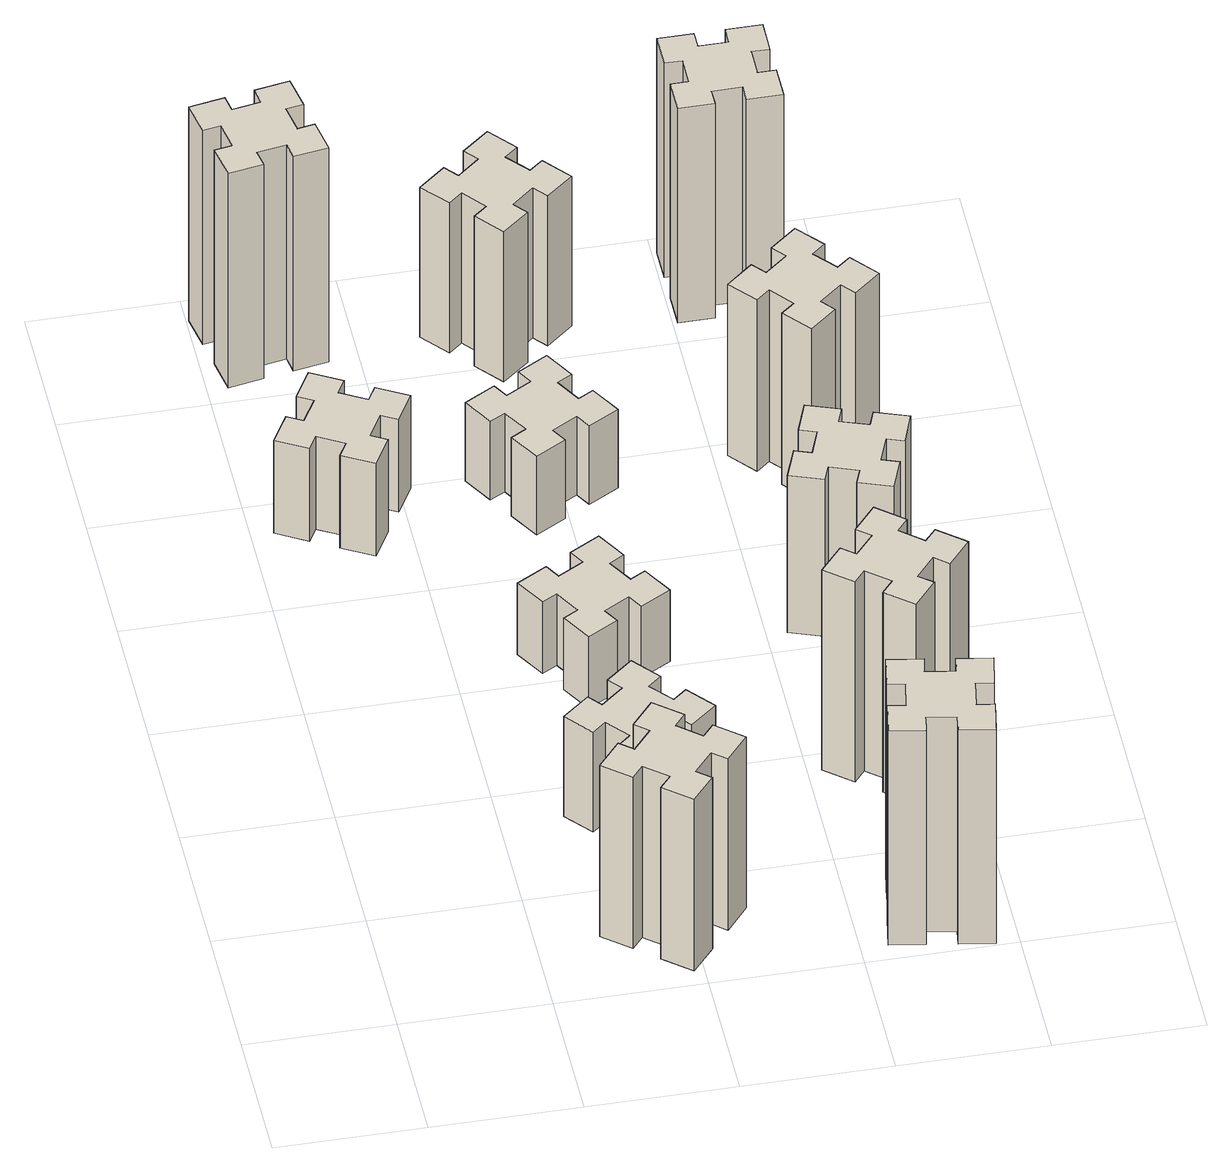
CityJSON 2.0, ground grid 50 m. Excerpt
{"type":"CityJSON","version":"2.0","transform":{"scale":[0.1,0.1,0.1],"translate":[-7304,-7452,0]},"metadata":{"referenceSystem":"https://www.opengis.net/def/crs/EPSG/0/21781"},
"CityObjects":{
"building1":{"type":"Building","attributes":{"class":"1000","function":"1000","usage":"1000","yearOfConstruction":2016,"roofType":"1000","measuredHeight":39,"storeysAboveGround":30,"storeysBelowGround":0},"geometry":[{"type":"Solid","lod":"1","boundaries":[[[[0,1,2,3,4,5,6,7,8,9,10,11,12,13,14,15,16,17,18,19]],[[17,16,20,21]],[[16,15,22,20]],[[15,14,23,22]],[[14,13,24,23]],[[13,12,25,24]],[[12,11,26,25]],[[11,10,27,26]],[[10,9,28,27]],[[9,8,29,28]],[[8,7,30,29]],[[7,6,31,30]],[[6,5,32,31]],[[5,4,33,32]],[[4,3,34,33]],[[3,2,35,34]],[[2,1,36,35]],[[1,0,37,36]],[[0,19,38,37]],[[19,18,39,38]],[[18,17,21,39]],[[24,25,26,27,28,29,30,31,32,33,34,35,36,37,38,39,21,20,22,23]]]]}]},
"building2":{"type":"Building","attributes":{"class":"1000","function":"1000","usage":"1000","yearOfConstruction":2016,"roofType":"1000","measuredHeight":72,"storeysAboveGround":30,"storeysBelowGround":0},"geometry":[{"type":"Solid","lod":"1","boundaries":[[[[40,41,42,43,44,45,46,47,48,49,50,51,52,53,54,55,56,57,58,59]],[[57,56,60,61]],[[56,55,62,60]],[[55,54,63,62]],[[54,53,64,63]],[[53,52,65,64]],[[52,51,66,65]],[[51,50,67,66]],[[50,49,68,67]],[[49,48,69,68]],[[48,47,70,69]],[[47,46,71,70]],[[46,45,72,71]],[[45,44,73,72]],[[44,43,74,73]],[[43,42,75,74]],[[42,41,76,75]],[[41,40,77,76]],[[40,59,78,77]],[[59,58,79,78]],[[58,57,61,79]],[[64,65,66,67,68,69,70,71,72,73,74,75,76,77,78,79,61,60,62,63]]]]}]},
"building3":{"type":"Building","attributes":{"class":"1000","function":"1000","usage":"1000","yearOfConstruction":2016,"roofType":"1000","measuredHeight":90,"storeysAboveGround":30,"storeysBelowGround":0},"geometry":[{"type":"Solid","lod":"1","boundaries":[[[[80,81,82,83,84,85,86,87,88,89,90,91,92,93,94,95,96,97,98,99]],[[97,96,100,101]],[[96,95,102,100]],[[95,94,103,102]],[[94,93,104,103]],[[93,92,105,104]],[[92,91,106,105]],[[91,90,107,106]],[[90,89,108,107]],[[89,88,109,108]],[[88,87,110,109]],[[87,86,111,110]],[[86,85,112,111]],[[85,84,113,112]],[[84,83,114,113]],[[83,82,115,114]],[[82,81,116,115]],[[81,80,117,116]],[[80,99,118,117]],[[99,98,119,118]],[[98,97,101,119]],[[104,105,106,107,108,109,110,111,112,113,114,115,116,117,118,119,101,100,102,103]]]]}]},
"building4":{"type":"Building","attributes":{"class":"1000","function":"1000","usage":"1000","yearOfConstruction":2016,"roofType":"1000","measuredHeight":42,"storeysAboveGround":30,"storeysBelowGround":0},"geometry":[{"type":"Solid","lod":"1","boundaries":[[[[120,121,122,123,124,125,126,127,128,129,130,131,132,133,134,135,136,137,138,139]],[[137,136,140,141]],[[136,135,142,140]],[[135,134,143,142]],[[134,133,144,143]],[[133,132,145,144]],[[132,131,146,145]],[[131,130,147,146]],[[130,129,148,147]],[[129,128,149,148]],[[128,127,150,149]],[[127,126,151,150]],[[126,125,152,151]],[[125,124,153,152]],[[124,123,154,153]],[[123,122,155,154]],[[122,121,156,155]],[[121,120,157,156]],[[120,139,158,157]],[[139,138,159,158]],[[138,137,141,159]],[[144,145,146,147,148,149,150,151,152,153,154,155,156,157,158,159,141,140,142,143]]]]}]},
"building5":{"type":"Building","attributes":{"class":"1000","function":"1000","usage":"1000","yearOfConstruction":2016,"roofType":"1000","measuredHeight":30,"storeysAboveGround":30,"storeysBelowGround":0},"geometry":[{"type":"Solid","lod":"1","boundaries":[[[[160,161,162,163,164,165,166,167,168,169,170,171,172,173,174,175,176,177,178,179]],[[177,176,180,181]],[[176,175,182,180]],[[175,174,183,182]],[[174,173,184,183]],[[173,172,185,184]],[[172,171,186,185]],[[171,170,187,186]],[[170,169,188,187]],[[169,168,189,188]],[[168,167,190,189]],[[167,166,191,190]],[[166,165,192,191]],[[165,164,193,192]],[[164,163,194,193]],[[163,162,195,194]],[[162,161,196,195]],[[161,160,197,196]],[[160,179,198,197]],[[179,178,199,198]],[[178,177,181,199]],[[184,185,186,187,188,189,190,191,192,193,194,195,196,197,198,199,181,180,182,183]]]]}]},
"building6":{"type":"Building","attributes":{"class":"1000","function":"1000","usage":"1000","yearOfConstruction":2016,"roofType":"1000","measuredHeight":33,"storeysAboveGround":30,"storeysBelowGround":0},"geometry":[{"type":"Solid","lod":"1","boundaries":[[[[200,201,202,203,204,205,206,207,208,209,210,211,212,213,214,215,216,217,218,219]],[[217,216,220,221]],[[216,215,222,220]],[[215,214,223,222]],[[214,213,224,223]],[[213,212,225,224]],[[212,211,226,225]],[[211,210,227,226]],[[210,209,228,227]],[[209,208,229,228]],[[208,207,230,229]],[[207,206,231,230]],[[206,205,232,231]],[[205,204,233,232]],[[204,203,234,233]],[[203,202,235,234]],[[202,201,236,235]],[[201,200,237,236]],[[200,219,238,237]],[[219,218,239,238]],[[218,217,221,239]],[[224,225,226,227,228,229,230,231,232,233,234,235,236,237,238,239,221,220,222,223]]]]}]},
"building7":{"type":"Building","attributes":{"class":"1000","function":"1000","usage":"1000","yearOfConstruction":2016,"roofType":"1000","measuredHeight":90,"storeysAboveGround":30,"storeysBelowGround":0},"geometry":[{"type":"Solid","lod":"1","boundaries":[[[[240,241,242,243,244,245,246,247,248,249,250,251,252,253,254,255,256,257,258,259]],[[257,256,260,261]],[[256,255,262,260]],[[255,254,263,262]],[[254,253,264,263]],[[253,252,265,264]],[[252,251,266,265]],[[251,250,267,266]],[[250,249,268,267]],[[249,248,269,268]],[[248,247,270,269]],[[247,246,271,270]],[[246,245,272,271]],[[245,244,273,272]],[[244,243,274,273]],[[243,242,275,274]],[[242,241,276,275]],[[241,240,277,276]],[[240,259,278,277]],[[259,258,279,278]],[[258,257,261,279]],[[264,265,266,267,268,269,270,271,272,273,274,275,276,277,278,279,261,260,262,263]]]]}]},
"building8":{"type":"Building","attributes":{"class":"1000","function":"1000","usage":"1000","yearOfConstruction":2016,"roofType":"1000","measuredHeight":63,"storeysAboveGround":30,"storeysBelowGround":0},"geometry":[{"type":"Solid","lod":"1","boundaries":[[[[280,281,282,283,284,285,286,287,288,289,290,291,292,293,294,295,296,297,298,299]],[[297,296,300,301]],[[296,295,302,300]],[[295,294,303,302]],[[294,293,304,303]],[[293,292,305,304]],[[292,291,306,305]],[[291,290,307,306]],[[290,289,308,307]],[[289,288,309,308]],[[288,287,310,309]],[[287,286,311,310]],[[286,285,312,311]],[[285,284,313,312]],[[284,283,314,313]],[[283,282,315,314]],[[282,281,316,315]],[[281,280,317,316]],[[280,299,318,317]],[[299,298,319,318]],[[298,297,301,319]],[[304,305,306,307,308,309,310,311,312,313,314,315,316,317,318,319,301,300,302,303]]]]}]},
"building9":{"type":"Building","attributes":{"class":"1000","function":"1000","usage":"1000","yearOfConstruction":2016,"roofType":"1000","measuredHeight":84,"storeysAboveGround":30,"storeysBelowGround":0},"geometry":[{"type":"Solid","lod":"1","boundaries":[[[[320,321,322,323,324,325,326,327,328,329,330,331,332,333,334,335,336,337,338,339]],[[337,336,340,341]],[[336,335,342,340]],[[335,334,343,342]],[[334,333,344,343]],[[333,332,345,344]],[[332,331,346,345]],[[331,330,347,346]],[[330,329,348,347]],[[329,328,349,348]],[[328,327,350,349]],[[327,326,351,350]],[[326,325,352,351]],[[325,324,353,352]],[[324,323,354,353]],[[323,322,355,354]],[[322,321,356,355]],[[321,320,357,356]],[[320,339,358,357]],[[339,338,359,358]],[[338,337,341,359]],[[344,345,346,347,348,349,350,351,352,353,354,355,356,357,358,359,341,340,342,343]]]]}]},
"building10":{"type":"Building","attributes":{"class":"1000","function":"1000","usage":"1000","yearOfConstruction":2016,"roofType":"1000","measuredHeight":66,"storeysAboveGround":30,"storeysBelowGround":0},"geometry":[{"type":"Solid","lod":"1","boundaries":[[[[360,361,362,363,364,365,366,367,368,369,370,371,372,373,374,375,376,377,378,379]],[[377,376,380,381]],[[376,375,382,380]],[[375,374,383,382]],[[374,373,384,383]],[[373,372,385,384]],[[372,371,386,385]],[[371,370,387,386]],[[370,369,388,387]],[[369,368,389,388]],[[368,367,390,389]],[[367,366,391,390]],[[366,365,392,391]],[[365,364,393,392]],[[364,363,394,393]],[[363,362,395,394]],[[362,361,396,395]],[[361,360,397,396]],[[360,379,398,397]],[[379,378,399,398]],[[378,377,381,399]],[[384,385,386,387,388,389,390,391,392,393,394,395,396,397,398,399,381,380,382,383]]]]}]},
"building11":{"type":"Building","attributes":{"class":"1000","function":"1000","usage":"1000","yearOfConstruction":2016,"roofType":"1000","measuredHeight":72,"storeysAboveGround":30,"storeysBelowGround":0},"geometry":[{"type":"Solid","lod":"1","boundaries":[[[[400,401,402,403,404,405,406,407,408,409,410,411,412,413,414,415,416,417,418,419]],[[417,416,420,421]],[[416,415,422,420]],[[415,414,423,422]],[[414,413,424,423]],[[413,412,425,424]],[[412,411,426,425]],[[411,410,427,426]],[[410,409,428,427]],[[409,408,429,428]],[[408,407,430,429]],[[407,406,431,430]],[[406,405,432,431]],[[405,404,433,432]],[[404,403,434,433]],[[403,402,435,434]],[[402,401,436,435]],[[401,400,437,436]],[[400,419,438,437]],[[419,418,439,438]],[[418,417,421,439]],[[424,425,426,427,428,429,430,431,432,433,434,435,436,437,438,439,421,420,422,423]]]]}]},
"building12":{"type":"Building","attributes":{"class":"1000","function":"1000","usage":"1000","yearOfConstruction":2016,"roofType":"1000","measuredHeight":90,"storeysAboveGround":30,"storeysBelowGround":0},"geometry":[{"type":"Solid","lod":"1","boundaries":[[[[440,441,442,443,444,445,446,447,448,449,450,451,452,453,454,455,456,457,458,459]],[[457,456,460,461]],[[456,455,462,460]],[[455,454,463,462]],[[454,453,464,463]],[[453,452,465,464]],[[452,451,466,465]],[[451,450,467,466]],[[450,449,468,467]],[[449,448,469,468]],[[448,447,470,469]],[[447,446,471,470]],[[446,445,472,471]],[[445,444,473,472]],[[444,443,474,473]],[[443,442,475,474]],[[442,441,476,475]],[[441,440,477,476]],[[440,459,478,477]],[[459,458,479,478]],[[458,457,461,479]],[[464,465,466,467,468,469,470,471,472,473,474,475,476,477,478,479,461,460,462,463]]]]}]}
},
"vertices":[
[376,2327,0],[426,2414,0],[478,2384,0],[538,2488,0],[434,2548,0],[404,2496,0],[317,2546,0],[347,2598,0],[243,2658,0],[183,2554,0],[235,2524,0],[185,2437,0],[133,2467,0],[73,2363,0],[177,2303,0],[207,2355,0],[294,2305,0],[264,2253,0],[368,2193,0],[428,2297,0],[294,2305,390],[264,2253,390],[207,2355,390],[177,2303,390],[73,2363,390],[133,2467,390],[185,2437,390],[235,2524,390],[183,2554,390],[243,2658,390],[347,2598,390],[317,2546,390],[404,2496,390],[434,2548,390],[538,2488,390],[478,2384,390],[426,2414,390],[376,2327,390],[428,2297,390],[368,2193,390],
[836,253,0],[913,189,0],[874,143,0],[966,66,0],[1043,158,0],[997,196,0],[1062,273,0],[1108,234,0],[1185,326,0],[1093,403,0],[1054,357,0],[978,422,0],[1016,468,0],[924,545,0],[847,453,0],[893,414,0],[829,338,0],[783,376,0],[706,284,0],[798,207,0],[829,338,720],[783,376,720],[893,414,720],[847,453,720],[924,545,720],[1016,468,720],[978,422,720],[1054,357,720],[1093,403,720],[1185,326,720],[1108,234,720],[1062,273,720],[997,196,720],[1043,158,720],[966,66,720],[874,143,720],[913,189,720],[836,253,720],[798,207,720],[706,284,720],
[235,3382,0],[137,3365,0],[127,3424,0],[8,3403,0],[29,3285,0],[88,3295,0],[106,3197,0],[47,3187,0],[67,3068,0],[186,3089,0],[175,3148,0],[274,3166,0],[284,3107,0],[402,3127,0],[381,3246,0],[322,3235,0],[305,3334,0],[364,3344,0],[343,3462,0],[225,3441,0],[305,3334,900],[364,3344,900],[322,3235,900],[381,3246,900],[402,3127,900],[284,3107,900],[274,3166,900],[175,3148,900],[186,3089,900],[67,3068,900],[47,3187,900],[106,3197,900],[88,3295,900],[29,3285,900],[8,3403,900],[127,3424,900],[137,3365,900],[235,3382,900],[225,3441,900],[343,3462,900],
[913,962,0],[836,897,0],[798,943,0],[706,866,0],[783,774,0],[829,813,0],[893,736,0],[847,698,0],[924,606,0],[1016,683,0],[978,729,0],[1054,793,0],[1093,747,0],[1185,824,0],[1108,916,0],[1062,878,0],[997,954,0],[1043,993,0],[966,1085,0],[874,1008,0],[997,954,420],[1043,993,420],[1062,878,420],[1108,916,420],[1185,824,420],[1093,747,420],[1054,793,420],[978,729,420],[1016,683,420],[924,606,420],[847,698,420],[893,736,420],[829,813,420],[783,774,420],[706,866,420],[798,943,420],[836,897,420],[913,962,420],[874,1008,420],[966,1085,420],
[825,1574,0],[875,1487,0],[823,1457,0],[883,1353,0],[987,1413,0],[957,1465,0],[1044,1515,0],[1074,1463,0],[1178,1523,0],[1118,1627,0],[1066,1597,0],[1016,1684,0],[1068,1714,0],[1008,1818,0],[904,1758,0],[934,1706,0],[847,1656,0],[817,1708,0],[713,1648,0],[773,1544,0],[847,1656,300],[817,1708,300],[934,1706,300],[904,1758,300],[1008,1818,300],[1068,1714,300],[1016,1684,300],[1066,1597,300],[1118,1627,300],[1178,1523,300],[1074,1463,300],[1044,1515,300],[957,1465,300],[987,1413,300],[883,1353,300],[823,1457,300],[875,1487,300],[825,1574,300],[773,1544,300],[713,1648,300],
[825,2414,0],[875,2327,0],[823,2297,0],[883,2193,0],[987,2253,0],[957,2305,0],[1044,2355,0],[1074,2303,0],[1178,2363,0],[1118,2467,0],[1066,2437,0],[1016,2524,0],[1068,2554,0],[1008,2658,0],[904,2598,0],[934,2546,0],[847,2496,0],[817,2548,0],[713,2488,0],[773,2384,0],[847,2496,330],[817,2548,330],[934,2546,330],[904,2598,330],[1008,2658,330],[1068,2554,330],[1016,2524,330],[1066,2437,330],[1118,2467,330],[1178,2363,330],[1074,2303,330],[1044,2355,330],[957,2305,330],[987,2253,330],[883,2193,330],[823,2297,330],[875,2327,330],[825,2414,330],[773,2384,330],[713,2488,330],
[1854,305,0],[1755,322,0],[1766,381,0],[1647,402,0],[1627,284,0],[1686,274,0],[1668,175,0],[1609,186,0],[1588,67,0],[1707,47,0],[1717,106,0],[1815,88,0],[1805,29,0],[1923,8,0],[1944,127,0],[1885,137,0],[1902,235,0],[1961,225,0],[1982,343,0],[1864,364,0],[1902,235,900],[1961,225,900],[1885,137,900],[1944,127,900],[1923,8,900],[1805,29,900],[1815,88,900],[1717,106,900],[1707,47,900],[1588,67,900],[1609,186,900],[1668,175,900],[1686,274,900],[1627,284,900],[1647,402,900],[1766,381,900],[1755,322,900],[1854,305,900],[1864,364,900],[1982,343,900],
[1062,3198,0],[997,3274,0],[1043,3313,0],[966,3405,0],[874,3328,0],[913,3282,0],[836,3217,0],[798,3263,0],[706,3186,0],[783,3094,0],[829,3133,0],[893,3056,0],[847,3018,0],[924,2926,0],[1016,3003,0],[978,3049,0],[1054,3113,0],[1093,3067,0],[1185,3144,0],[1108,3236,0],[1054,3113,630],[1093,3067,630],[978,3049,630],[1016,3003,630],[924,2926,630],[847,3018,630],[893,3056,630],[829,3133,630],[783,3094,630],[706,3186,630],[798,3263,630],[836,3217,630],[913,3282,630],[874,3328,630],[966,3405,630],[1043,3313,630],[997,3274,630],[1062,3198,630],[1108,3236,630],[1185,3144,630],
[1837,836,0],[1902,913,0],[1948,874,0],[2025,966,0],[1933,1043,0],[1894,997,0],[1818,1062,0],[1856,1108,0],[1764,1185,0],[1687,1093,0],[1733,1054,0],[1669,978,0],[1623,1016,0],[1546,924,0],[1638,847,0],[1676,893,0],[1753,829,0],[1714,783,0],[1806,706,0],[1883,798,0],[1753,829,840],[1714,783,840],[1676,893,840],[1638,847,840],[1546,924,840],[1623,1016,840],[1669,978,840],[1733,1054,840],[1687,1093,840],[1764,1185,840],[1856,1108,840],[1818,1062,840],[1894,997,840],[1933,1043,840],[2025,966,840],[1948,874,840],[1902,913,840],[1837,836,840],[1883,798,840],[1806,706,840],
[1870,1772,0],[1776,1806,0],[1797,1862,0],[1684,1903,0],[1643,1790,0],[1699,1770,0],[1665,1676,0],[1609,1697,0],[1567,1584,0],[1680,1543,0],[1701,1599,0],[1795,1565,0],[1774,1509,0],[1887,1467,0],[1928,1580,0],[1872,1601,0],[1906,1695,0],[1962,1674,0],[2003,1787,0],[1890,1828,0],[1906,1695,660],[1962,1674,660],[1872,1601,660],[1928,1580,660],[1887,1467,660],[1774,1509,660],[1795,1565,660],[1701,1599,660],[1680,1543,660],[1567,1584,660],[1609,1697,660],[1665,1676,660],[1699,1770,660],[1643,1790,660],[1684,1903,660],[1797,1862,660],[1776,1806,660],[1870,1772,660],[1890,1828,660],[2003,1787,660],
[1669,2393,0],[1733,2316,0],[1687,2278,0],[1764,2186,0],[1856,2263,0],[1818,2309,0],[1894,2373,0],[1933,2327,0],[2025,2404,0],[1948,2496,0],[1902,2458,0],[1837,2534,0],[1883,2573,0],[1806,2665,0],[1714,2588,0],[1753,2542,0],[1676,2477,0],[1638,2523,0],[1546,2446,0],[1623,2354,0],[1676,2477,720],[1638,2523,720],[1753,2542,720],[1714,2588,720],[1806,2665,720],[1883,2573,720],[1837,2534,720],[1902,2458,720],[1948,2496,720],[2025,2404,720],[1933,2327,720],[1894,2373,720],[1818,2309,720],[1856,2263,720],[1764,2186,720],[1687,2278,720],[1733,2316,720],[1669,2393,720],[1623,2354,720],[1546,2446,720],
[1635,3155,0],[1735,3155,0],[1735,3095,0],[1855,3095,0],[1855,3215,0],[1795,3215,0],[1795,3315,0],[1855,3315,0],[1855,3435,0],[1735,3435,0],[1735,3375,0],[1635,3375,0],[1635,3435,0],[1515,3435,0],[1515,3315,0],[1575,3315,0],[1575,3215,0],[1515,3215,0],[1515,3095,0],[1635,3095,0],[1575,3215,900],[1515,3215,900],[1575,3315,900],[1515,3315,900],[1515,3435,900],[1635,3435,900],[1635,3375,900],[1735,3375,900],[1735,3435,900],[1855,3435,900],[1855,3315,900],[1795,3315,900],[1795,3215,900],[1855,3215,900],[1855,3095,900],[1735,3095,900],[1735,3155,900],[1635,3155,900],[1635,3095,900],[1515,3095,900]
]}
